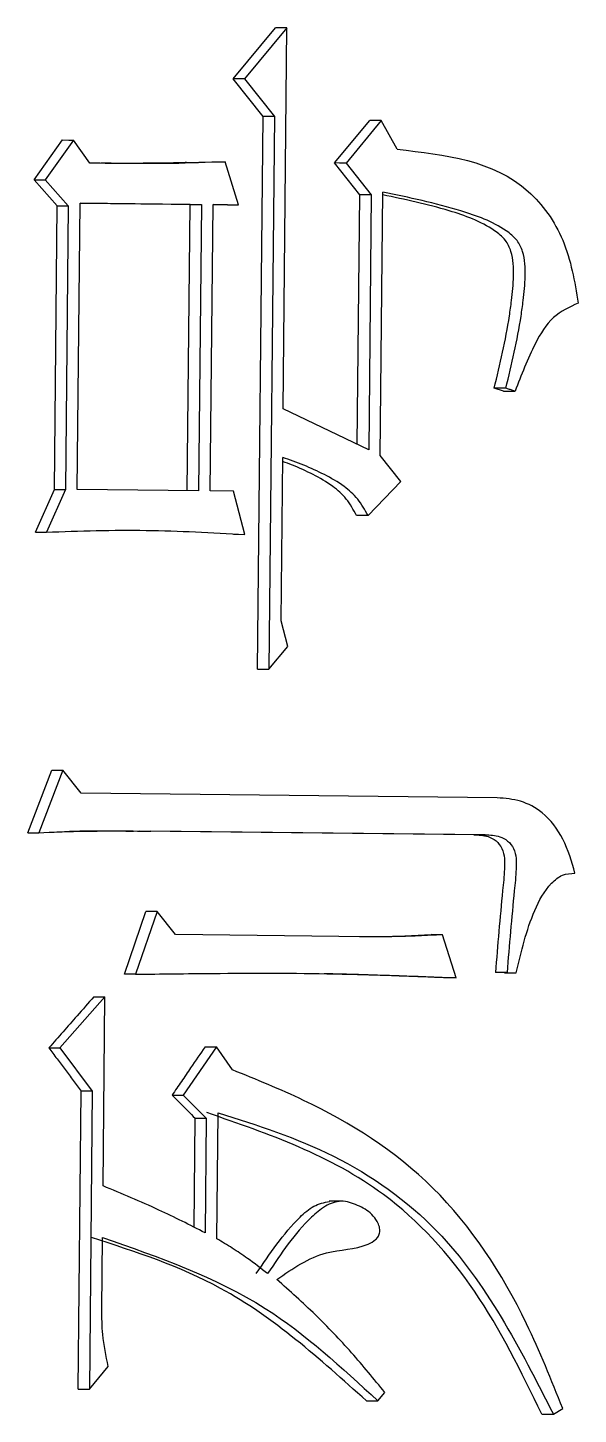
# Model space of a CAD drawing. Header units: millimetres. Extents: x 2344 to 4024, y 1094 to 2282.
# Drawn here: x 2964.589 to 2966.462, y 1247.85 to 1252.562 of the extents above; entities that cross this region are included whole.
import ezdxf

# ---------------------------------------------------------------- set-up
doc = ezdxf.new("R2010")
doc.units = ezdxf.units.MM

msp = doc.modelspace()

# ---------------------------------------------------------------- linework, layer by layer
at = {"color": 7, "linetype": 'Continuous', "lineweight": 25}
for p, q in [((2965.288, 1252.3886), (2965.4319, 1252.5623)), ((2965.4705, 1252.5621), (2965.3263, 1252.3884)), ((2965.4577, 1251.2673), (2965.4705, 1252.5621)), ((2965.3895, 1252.2609), (2965.288, 1252.3886)), ((2965.3263, 1252.3884), (2965.428, 1252.2607)), ((2965.3708, 1250.382), (2965.3895, 1252.2609)), ((2965.428, 1252.2607), (2965.4093, 1250.3818)), ((2965.6326, 1252.1025), (2965.7523, 1252.2472)), ((2965.7913, 1252.247), (2965.6715, 1252.1023)), ((2965.8455, 1252.149), (2965.7913, 1252.247)), ((2964.6105, 1252.0455), (2964.7072, 1252.1807)), ((2964.7448, 1252.1805), (2964.6479, 1252.0453)), ((2964.7997, 1252.102), (2964.7448, 1252.1805)), ((2965.1184, 1252.104), (2965.2219, 1252.107)), ((2965.3062, 1251.9602), (2965.2601, 1252.1068)), ((2965.7183, 1251.9944), (2965.6326, 1252.1025)), ((2965.6715, 1252.1023), (2965.7572, 1251.9942)), ((2964.6891, 1251.957), (2964.6105, 1252.0455)), ((2964.6479, 1252.0453), (2964.7266, 1251.9568)), ((2965.7099, 1251.1464), (2965.7183, 1251.9944)), ((2965.7572, 1251.9942), (2965.7486, 1251.1278)), ((2965.7879, 1251.1079), (2965.7968, 1252.0035)), ((2964.6796, 1250.9932), (2964.6891, 1251.957)), ((2964.7266, 1251.9568), (2964.7171, 1250.993)), ((2964.7569, 1250.9926), (2964.7665, 1251.9661)), ((2964.7665, 1251.9661), (2965.1794, 1251.9616)), ((2965.1413, 1251.9618), (2964.7665, 1251.9659)), ((2965.1316, 1250.9883), (2965.1413, 1251.9618)), ((2965.1413, 1251.9618), (2965.1794, 1251.9616)), ((2965.1794, 1251.9616), (2965.1698, 1250.9881)), ((2965.2094, 1250.9877), (2965.2191, 1251.9612)), ((2965.2191, 1251.9612), (2965.3062, 1251.9602)), ((2965.2679, 1251.9604), (2965.2191, 1251.9609)), ((2965.2679, 1251.9604), (2965.3062, 1251.9602)), ((2966.2071, 1251.327), (2966.1758, 1251.3371)), ((2965.7486, 1251.1278), (2965.4577, 1251.2673)), ((2965.4505, 1250.5469), (2965.456, 1251.1018)), ((2965.858, 1251.0195), (2965.7879, 1251.1079)), ((2964.6145, 1250.8479), (2964.6796, 1250.9932)), ((2964.7171, 1250.993), (2964.652, 1250.8477)), ((2964.6796, 1250.9932), (2964.7171, 1250.993)), ((2965.1698, 1250.9881), (2964.7569, 1250.9926)), ((2965.2887, 1250.9868), (2965.2094, 1250.9877)), ((2965.3268, 1250.8403), (2965.2887, 1250.9868)), ((2965.7464, 1250.9039), (2965.858, 1251.0195)), ((2965.7464, 1250.9039), (2965.7074, 1250.9041)), ((2965.2884, 1250.8405), (2965.3268, 1250.8403)), ((2965.4734, 1250.459), (2965.4505, 1250.5469)), ((2965.4093, 1250.3818), (2965.4734, 1250.459)), ((2965.3708, 1250.382), (2965.4093, 1250.3818)), ((2964.5885, 1249.8259), (2964.6701, 1250.0392)), ((2964.7077, 1250.039), (2964.6259, 1249.8257)), ((2964.7705, 1249.9604), (2964.7077, 1250.039)), ((2966.1859, 1249.9449), (2964.7705, 1249.9604)), ((2964.5885, 1249.8259), (2964.6259, 1249.8257)), ((2966.1058, 1249.819), (2964.9697, 1249.8315)), ((2966.1453, 1249.8188), (2965.0076, 1249.8313)), ((2966.1073, 1249.819), (2966.1468, 1249.8188)), ((2964.9173, 1249.3452), (2964.9907, 1249.5586)), ((2965.0287, 1249.5584), (2964.9552, 1249.345)), ((2965.0914, 1249.4798), (2965.0287, 1249.5584)), ((2965.7401, 1249.4728), (2965.0914, 1249.4798)), ((2966.0003, 1249.4796), (2965.961, 1249.4799)), ((2966.0461, 1249.3331), (2966.0003, 1249.4796)), ((2964.9552, 1249.345), (2964.9173, 1249.3452)), ((2966.0461, 1249.3331), (2966.0067, 1249.3333)), ((2966.2193, 1249.3507), (2966.1797, 1249.3509)), ((2966.2111, 1249.3505), (2966.1797, 1249.3509)), ((2966.2111, 1249.3505), (2966.2508, 1249.3503)), ((2966.2193, 1249.3507), (2966.2508, 1249.3503)), ((2964.8511, 1249.2683), (2964.6983, 1249.0947)), ((2964.8448, 1248.6258), (2964.8511, 1249.2683)), ((2965.2304, 1249.0986), (2965.1177, 1248.9343)), ((2965.285, 1249.0201), (2965.2304, 1249.0986)), ((2964.6983, 1249.0947), (2964.8082, 1248.9474)), ((2964.7605, 1247.9352), (2964.7705, 1248.9476)), ((2964.8082, 1248.9474), (2964.7982, 1247.935)), ((2965.1177, 1248.9343), (2965.1962, 1248.8556)), ((2965.2318, 1248.4463), (2965.2361, 1248.8746)), ((2965.1543, 1248.485), (2965.158, 1248.8558)), ((2965.1962, 1248.8556), (2965.1924, 1248.4662)), ((2965.6538, 1248.5735), (2965.6146, 1248.5737)), ((2964.8406, 1248.2071), (2964.843, 1248.4504)), ((2964.7982, 1247.935), (2964.8625, 1248.0122)), ((2964.7605, 1247.9352), (2964.7982, 1247.935)), ((2965.7797, 1247.8951), (2965.8037, 1247.924)), ((2965.7407, 1247.8953), (2965.7797, 1247.895)), ((2966.3374, 1247.8498), (2966.3773, 1247.8496)), ((2966.3773, 1247.8496), (2966.4088, 1247.8687))]:
    msp.add_line(p, q, dxfattribs=at)
at = {"color": 7, "linetype": 'Continuous', "lineweight": 25, "flags": 128}
for points in [[(2965.4705, 1252.5621), (2965.4489, 1252.5622), (2965.4319, 1252.5623)], [(2965.3263, 1252.3884), (2965.3048, 1252.3885), (2965.288, 1252.3886)], [(2965.428, 1252.2607), (2965.4064, 1252.2608), (2965.3895, 1252.2609)], [(2965.7913, 1252.247), (2965.7694, 1252.2471), (2965.7523, 1252.2472)], [(2964.7072, 1252.1807), (2964.7283, 1252.1806), (2964.7448, 1252.1805)], [(2965.2219, 1252.107), (2965.2433, 1252.1068), (2965.2601, 1252.1068)], [(2965.6715, 1252.1023), (2965.6497, 1252.1024), (2965.6326, 1252.1025)], [(2964.6105, 1252.0455), (2964.6315, 1252.0454), (2964.6479, 1252.0453)], [(2965.7572, 1251.9942), (2965.7354, 1251.9943), (2965.7183, 1251.9944)], [(2964.6891, 1251.957), (2964.7101, 1251.9569), (2964.7266, 1251.9568)], [(2966.2154, 1251.3369), (2966.1994, 1251.337), (2966.1876, 1251.337), (2966.1758, 1251.3371)], [(2966.2071, 1251.327), (2966.2231, 1251.3269), (2966.2349, 1251.3269), (2966.2468, 1251.3268)], [(2964.6145, 1250.8479), (2964.6355, 1250.8478), (2964.652, 1250.8477)], [(2964.6701, 1250.0392), (2964.6911, 1250.0391), (2964.7077, 1250.039)], [(2964.9697, 1249.8315), (2964.9909, 1249.8313), (2965.0076, 1249.8313)], [(2965.0287, 1249.5584), (2965.0074, 1249.5585), (2964.9907, 1249.5586)], [(2964.8134, 1249.2685), (2964.8345, 1249.2684), (2964.8511, 1249.2683)], [(2965.1921, 1249.0988), (2965.2135, 1249.0987), (2965.2304, 1249.0986)], [(2964.6608, 1249.0949), (2964.6818, 1249.0948), (2964.6983, 1249.0947)], [(2964.8082, 1248.9474), (2964.7871, 1248.9476), (2964.7705, 1248.9476)], [(2965.0796, 1248.9345), (2965.101, 1248.9344), (2965.1177, 1248.9343)], [(2965.158, 1248.8558), (2965.1794, 1248.8557), (2965.1962, 1248.8556)]]:
    msp.add_lwpolyline(points, dxfattribs=at)
at = {"color": 7, "linetype": 'Continuous', "lineweight": 25}
for points, knots in [([(2965.8455, 1252.149), (2966.0088, 1252.1308), (2966.2389, 1252.105), (2966.4252, 1251.8428), (2966.4494, 1251.6996), (2966.4617, 1251.6263)], [0, 0, 0, 0, 0.543493, 0.766307, 1, 1, 1, 1]), ([(2965.2601, 1252.1068), (2965.2, 1252.1043), (2965.0933, 1252.1), (2964.9398, 1252.1002), (2964.8464, 1252.1014), (2964.7997, 1252.102)], [0, 0, 0, 0, 0.392515, 0.696222, 1, 1, 1, 1]), ([(2965.1292, 1252.1039), (2965.1292, 1252.1039), (2965.1291, 1252.1039), (2965.1277, 1252.1039), (2965.0746, 1252.1025), (2964.9861, 1252.101), (2964.8963, 1252.1012), (2964.8536, 1252.1015), (2964.8418, 1252.1016), (2964.8383, 1252.1016)], [0, 0, 0, 0, 0.002988, 0.009741, 0.027415, 0.572427, 0.843918, 0.95447, 1, 1, 1, 1]), ([(2966.1758, 1251.3371), (2966.1951, 1251.4184), (2966.2185, 1251.5168), (2966.2364, 1251.6449), (2966.2429, 1251.7178), (2966.2407, 1251.79), (2966.2142, 1251.8443), (2966.1443, 1251.8992), (2966.0023, 1251.9508), (2965.8723, 1251.9783), (2965.7967, 1251.9944)], [0, 0, 0, 0, 0.249472, 0.301983, 0.384609, 0.468007, 0.510941, 0.563024, 0.745637, 1, 1, 1, 1]), ([(2966.2154, 1251.3369), (2966.2348, 1251.4182), (2966.2582, 1251.5166), (2966.2761, 1251.6447), (2966.2826, 1251.7175), (2966.2804, 1251.7897), (2966.2539, 1251.844), (2966.184, 1251.8989), (2966.029, 1251.9548), (2965.8857, 1251.9849), (2965.7968, 1252.0035)], [0, 0, 0, 0, 0.238838, 0.289073, 0.36819, 0.448048, 0.489134, 0.53898, 0.713804, 1, 1, 1, 1]), ([(2966.4617, 1251.6263), (2966.4318, 1251.6125), (2966.3704, 1251.5843), (2966.3016, 1251.4703), (2966.2677, 1251.3815), (2966.2468, 1251.3268)], [0, 0, 0, 0, 0.266925, 0.547946, 1, 1, 1, 1]), ([(2966.2468, 1251.3268), (2966.2442, 1251.3276), (2966.2376, 1251.3297), (2966.2272, 1251.3331), (2966.2193, 1251.3356), (2966.2154, 1251.3369)], [0, 0, 0, 0, 0.249993, 0.625002, 1, 1, 1, 1]), ([(2965.7074, 1250.9041), (2965.6967, 1250.9237), (2965.6754, 1250.9624), (2965.6227, 1251.0085), (2965.5598, 1251.0444), (2965.5022, 1251.0711), (2965.467, 1251.0838), (2965.4559, 1251.0878)], [0, 0, 0, 0, 0.1997322, 0.3943756, 0.6415212, 0.8867301, 1, 1, 1, 1]), ([(2965.7464, 1250.9039), (2965.7356, 1250.9235), (2965.7143, 1250.9622), (2965.6616, 1251.0083), (2965.5986, 1251.0444), (2965.5282, 1251.0763), (2965.4801, 1251.0933), (2965.456, 1251.1018)], [0, 0, 0, 0, 0.176504, 0.348574, 0.567112, 0.783963, 1, 1, 1, 1]), ([(2964.652, 1250.8477), (2964.7086, 1250.8498), (2964.8219, 1250.8539), (2965.0472, 1250.8553), (2965.2152, 1250.8463), (2965.3268, 1250.8403)], [0, 0, 0, 0, 0.251225, 0.502477, 1, 1, 1, 1]), ([(2966.4504, 1249.6889), (2966.439, 1249.7285), (2966.4167, 1249.8063), (2966.3494, 1249.8936), (2966.2669, 1249.9386), (2966.2128, 1249.9428), (2966.1859, 1249.9449)], [0, 0, 0, 0, 0.2928838, 0.5749936, 0.7890704, 1, 1, 1, 1]), ([(2964.6259, 1249.8257), (2964.6727, 1249.8283), (2964.7597, 1249.8331), (2964.887, 1249.8332), (2964.9674, 1249.8319), (2965.0076, 1249.8313)], [0, 0, 0, 0, 0.367267, 0.683568, 1, 1, 1, 1]), ([(2964.6671, 1249.828), (2964.6671, 1249.828), (2964.6671, 1249.828), (2964.6676, 1249.828), (2964.6689, 1249.828), (2964.7117, 1249.8297), (2964.7975, 1249.8322), (2964.8837, 1249.8322), (2964.9229, 1249.832), (2964.9407, 1249.8318), (2964.9465, 1249.8318), (2964.9485, 1249.8318), (2964.9484, 1249.8318), (2964.9484, 1249.8318)], [0, 0, 0, 0, 0.003209, 0.008265, 0.013811, 0.026935, 0.538097, 0.763207, 0.906518, 0.943527, 0.975169, 0.988545, 1, 1, 1, 1]), ([(2966.1058, 1249.8192), (2966.1225, 1249.8186), (2966.1492, 1249.8176), (2966.1833, 1249.8001), (2966.2113, 1249.7637), (2966.2118, 1249.7005), (2966.1971, 1249.5621), (2966.1874, 1249.4443), (2966.1797, 1249.3509)], [0, 0, 0, 0, 0.100865, 0.16166, 0.22436, 0.353204, 0.487611, 1, 1, 1, 1]), ([(2966.1454, 1249.819), (2966.162, 1249.8184), (2966.1888, 1249.8173), (2966.2229, 1249.7999), (2966.251, 1249.7635), (2966.2515, 1249.7003), (2966.2368, 1249.5619), (2966.2271, 1249.444), (2966.2193, 1249.3507)], [0, 0, 0, 0, 0.100978, 0.161826, 0.224548, 0.353363, 0.487737, 1, 1, 1, 1]), ([(2966.2508, 1249.3503), (2966.2677, 1249.4224), (2966.2932, 1249.5308), (2966.3535, 1249.6426), (2966.4061, 1249.686), (2966.4358, 1249.6879), (2966.4504, 1249.6889)], [0, 0, 0, 0, 0.514099, 0.774284, 0.888827, 1, 1, 1, 1]), ([(2965.7179, 1249.473), (2965.7396, 1249.4729), (2965.791, 1249.4728), (2965.8721, 1249.4751), (2965.9314, 1249.4783), (2965.961, 1249.4799)], [0, 0, 0, 0, 0.267426, 0.633625, 1, 1, 1, 1]), ([(2966.0003, 1249.4796), (2965.9729, 1249.4782), (2965.9158, 1249.4752), (2965.8291, 1249.4725), (2965.7698, 1249.4727), (2965.7401, 1249.4728)], [0, 0, 0, 0, 0.317298, 0.65855, 1, 1, 1, 1]), ([(2964.9552, 1249.345), (2965.0426, 1249.3462), (2965.2688, 1249.3491), (2965.5635, 1249.3492), (2965.8395, 1249.3412), (2965.9773, 1249.3358), (2966.0461, 1249.3331)], [0, 0, 0, 0, 0.239468, 0.619605, 0.809792, 1, 1, 1, 1]), ([(2966.0067, 1249.3333), (2966.0013, 1249.3335), (2965.9905, 1249.334), (2965.9769, 1249.3345), (2965.9634, 1249.335), (2965.9444, 1249.3357), (2965.9227, 1249.3366), (2965.9011, 1249.3374), (2965.8794, 1249.3382), (2965.8414, 1249.3396), (2965.798, 1249.3411), (2965.7546, 1249.3425), (2965.7112, 1249.3439), (2965.6587, 1249.3454), (2965.617, 1249.3462), (2965.5971, 1249.3466)], [0, 0, 0, 0, 0.039736, 0.079472, 0.099339, 0.139075, 0.218547, 0.258282, 0.298018, 0.37749, 0.536433, 0.615904, 0.695376, 0.85432, 1, 1, 1, 1]), ([(2964.8134, 1249.2685), (2964.7944, 1249.2469), (2964.7595, 1249.2072), (2964.7087, 1249.1493), (2964.6767, 1249.113), (2964.6608, 1249.0949)], [0, 0, 0, 0, 0.372744, 0.686372, 1, 1, 1, 1]), ([(2965.1921, 1249.0988), (2965.1757, 1249.0749), (2965.1488, 1249.0355), (2965.1113, 1248.9808), (2965.0902, 1248.9499), (2965.0796, 1248.9345)], [0, 0, 0, 0, 0.437225, 0.718612, 1, 1, 1, 1]), ([(2964.6608, 1249.0949), (2964.6699, 1249.0826), (2964.6882, 1249.0581), (2964.7157, 1249.0213), (2964.7431, 1248.9844), (2964.7614, 1248.9599), (2964.7705, 1248.9476)], [0, 0, 0, 0, 0.25, 0.5, 0.749999, 1, 1, 1, 1]), ([(2966.4088, 1247.8687), (2966.3699, 1247.966), (2966.2603, 1248.2401), (2965.9942, 1248.6479), (2965.6092, 1248.8891), (2965.3662, 1248.9873), (2965.285, 1249.0201)], [0, 0, 0, 0, 0.18171, 0.511951, 0.836919, 1, 1, 1, 1]), ([(2965.0796, 1248.9345), (2965.0897, 1248.9244), (2965.1078, 1248.9063), (2965.1339, 1248.88), (2965.15, 1248.8639), (2965.158, 1248.8558)], [0, 0, 0, 0, 0.384344, 0.692171, 1, 1, 1, 1]), ([(2966.3374, 1247.8498), (2966.2675, 1247.9937), (2966.1298, 1248.2772), (2965.7585, 1248.6813), (2965.4087, 1248.802), (2965.1978, 1248.8748)], [0, 0, 0, 0, 0.290339, 0.572022, 1, 1, 1, 1]), ([(2965.2361, 1248.8746), (2965.3694, 1248.8322), (2965.6383, 1248.7466), (2966.0777, 1248.4365), (2966.2627, 1248.0741), (2966.3773, 1247.8496)], [0, 0, 0, 0, 0.272136, 0.549012, 1, 1, 1, 1]), ([(2965.1924, 1248.4662), (2965.1402, 1248.4927), (2965.0572, 1248.535), (2964.9404, 1248.5859), (2964.8766, 1248.6125), (2964.8448, 1248.6258)], [0, 0, 0, 0, 0.4577474, 0.728822, 1, 1, 1, 1]), ([(2965.3663, 1248.3278), (2965.4119, 1248.3951), (2965.4693, 1248.4797), (2965.5595, 1248.5606), (2965.5968, 1248.5692), (2965.6148, 1248.5733)], [0, 0, 0, 0, 0.6689746, 0.8401469, 1, 1, 1, 1]), ([(2965.4363, 1248.3078), (2965.4904, 1248.3451), (2965.5866, 1248.4113), (2965.7112, 1248.4087), (2965.7692, 1248.4388), (2965.782, 1248.4546), (2965.7877, 1248.4699), (2965.7856, 1248.4877), (2965.7762, 1248.5083), (2965.7541, 1248.538), (2965.711, 1248.5612), (2965.6556, 1248.5803), (2965.5987, 1248.5589), (2965.508, 1248.4817), (2965.4505, 1248.3959), (2965.4048, 1248.3276)], [0, 0, 0, 0, 0.206341, 0.366098, 0.398369, 0.413957, 0.428768, 0.446094, 0.465636, 0.497565, 0.559003, 0.622156, 0.683906, 0.748325, 1, 1, 1, 1]), ([(2965.7407, 1247.8953), (2965.5825, 1248.0375), (2965.3027, 1248.2892), (2964.956, 1248.4017), (2964.8053, 1248.4506)], [0, 0, 0, 0, 0.565068, 1, 1, 1, 1]), ([(2964.843, 1248.4504), (2965.0346, 1248.3839), (2965.3803, 1248.2637), (2965.6566, 1248.0087), (2965.7797, 1247.895)], [0, 0, 0, 0, 0.554169, 1, 1, 1, 1]), ([(2965.4048, 1248.3276), (2965.3822, 1248.3452), (2965.3431, 1248.3757), (2965.2849, 1248.4144), (2965.2495, 1248.4357), (2965.2318, 1248.4463)], [0, 0, 0, 0, 0.407838, 0.703625, 1, 1, 1, 1]), ([(2965.8037, 1247.924), (2965.7664, 1247.9695), (2965.6912, 1248.0612), (2965.5686, 1248.1896), (2965.4804, 1248.2683), (2965.4363, 1248.3077)], [0, 0, 0, 0, 0.3290386, 0.6638114, 1, 1, 1, 1]), ([(2964.8625, 1248.0122), (2964.855, 1248.0481), (2964.8415, 1248.1122), (2964.8409, 1248.1781), (2964.8406, 1248.2071)], [0, 0, 0, 0, 0.558776, 1, 1, 1, 1])]:
    msp.add_open_spline(points, degree=3, knots=knots, dxfattribs=at)

doc.saveas('drawing.dxf')
